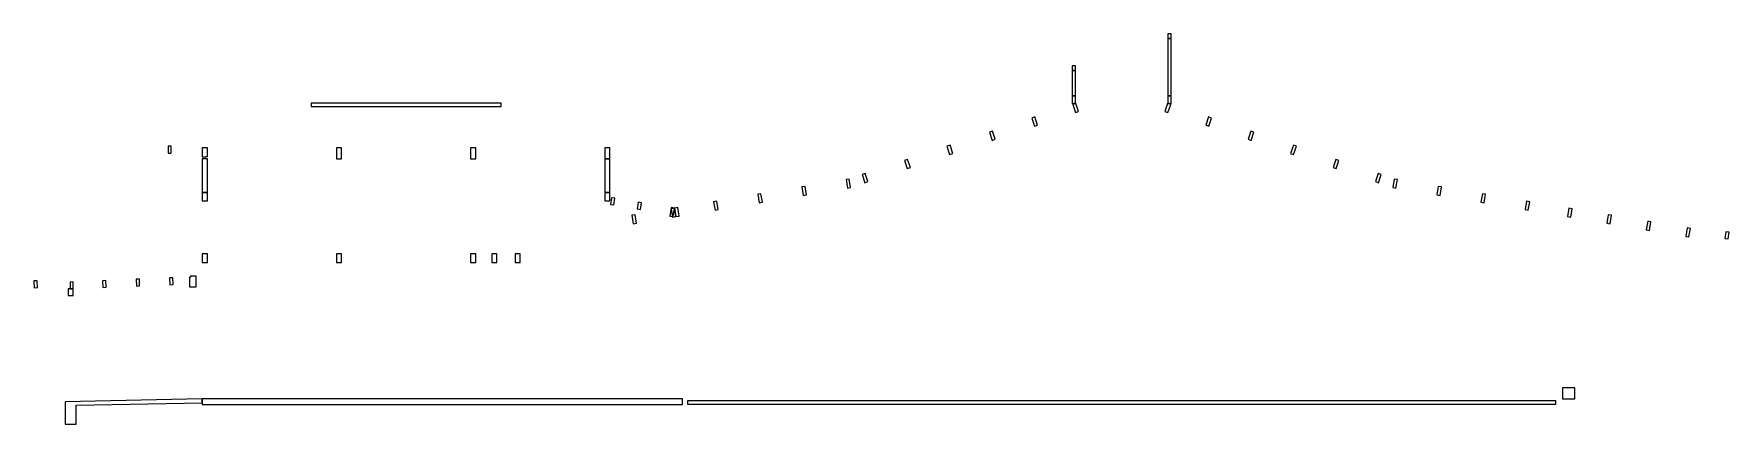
# Model space of a CAD drawing. Extents: x -395 to 1424, y -212 to 207.
import ezdxf

# ---------------------------------------------------------------- set-up
doc = ezdxf.new("R2010")
doc.units = 0
doc.header["$MEASUREMENT"] = 0
doc.layers.add('SECTIONCUTEDGES', color=7, linetype='CONTINUOUS')

msp = doc.modelspace()

# ---------------------------------------------------------------- linework, layer by layer
at = {"layer": 'SECTIONCUTEDGES'}
for p, q in [((821.5, 207.1), (821.5, 202.1)), ((825, 207.1), (821.5, 207.1)), ((821.5, 202.1), (821.5, 140.7)), ((825, 202.1), (821.5, 202.1)), ((821.5, 202.1), (825, 202.1)), ((825, 202.1), (825, 207.1)), ((825, 140.7), (825, 202.1)), ((719, 172.9), (719, 167.9)), ((722.5, 172.9), (719, 172.9)), ((722.5, 167.9), (719, 167.9)), ((719, 167.9), (719, 140.7)), ((719, 167.9), (722.5, 167.9)), ((722.5, 167.9), (722.5, 172.9)), ((722.5, 140.7), (722.5, 167.9)), ((-98, 132.7), (-98, 129)), ((106, 132.7), (-98, 132.7)), ((-98, 129), (106, 129)), ((106, 129), (106, 132.7)), ((719, 140.7), (719, 131.9)), ((722.5, 140.7), (719, 140.7)), ((719, 140.7), (722.5, 140.7)), ((719, 131.9), (722.5, 133.1)), ((722.8, 132.4), (719.5, 131.3)), ((719.5, 131.3), (722.4, 122.5)), ((722.5, 133.1), (722.5, 140.7)), ((725.7, 123.6), (722.8, 132.4)), ((821.3, 132.4), (818.4, 123.6)), ((824.6, 131.3), (821.3, 132.4)), ((821.5, 140.7), (825, 140.7)), ((825, 140.7), (821.5, 140.7)), ((821.5, 140.7), (821.5, 133.1)), ((821.5, 133.1), (825, 131.9)), ((821.7, 122.5), (824.6, 131.3)), ((825, 131.9), (825, 140.7)), ((678.9, 117.8), (675.6, 116.7)), ((675.6, 116.7), (678.5, 107.9)), ((681.8, 109), (678.9, 117.8)), ((722.4, 122.5), (725.7, 123.6)), ((818.4, 123.6), (821.7, 122.5)), ((865.2, 117.8), (862.3, 109)), ((868.5, 116.7), (865.2, 117.8)), ((865.6, 107.9), (868.5, 116.7)), ((633.4, 102.6), (630, 101.5)), ((630, 101.5), (633, 92.7)), ((633, 92.7), (636.3, 93.8)), ((636.3, 93.8), (633.4, 102.6)), ((678.5, 107.9), (681.8, 109)), ((862.3, 109), (865.6, 107.9)), ((910.7, 102.6), (907.8, 93.8)), ((907.8, 93.8), (911.1, 92.7)), ((914, 101.5), (910.7, 102.6)), ((911.1, 92.7), (914, 101.5)), ((-251.5, 86.6), (-251.5, 78.9)), ((-248, 86.6), (-251.5, 86.6)), ((-251.5, 78.9), (-248, 78.9)), ((-248, 78.9), (-248, 86.6)), ((-214.7, 84.7), (-214.7, 75)), ((-209.2, 84.7), (-214.7, 84.7)), ((-214.7, 75), (-210.8, 75)), ((-209.2, 72.9), (-214.7, 72.9)), ((-214.7, 72.9), (-214.7, 36.6)), ((-209.2, 75), (-210.8, 75)), ((-209.2, 75), (-209.2, 84.7)), ((-209.2, 36.6), (-209.2, 72.9)), ((-65.2, 84.7), (-70.7, 84.7)), ((-70.7, 84.7), (-70.7, 72.9)), ((-70.7, 72.9), (-68.8, 72.9)), ((-68.8, 72.9), (-68.2, 72.9)), ((-68.2, 72.9), (-65.2, 72.9)), ((-65.2, 72.9), (-65.2, 84.7)), ((78.8, 84.7), (73.3, 84.7)), ((73.3, 84.7), (73.3, 72.9)), ((73.3, 72.9), (75.2, 72.9)), ((75.2, 72.9), (75.8, 72.9)), ((75.8, 72.9), (78.8, 72.9)), ((78.8, 72.9), (78.8, 84.7)), ((217.3, 84.7), (217.3, 72.9)), ((222.8, 84.7), (217.3, 84.7)), ((217.3, 72.9), (222.8, 72.9)), ((222.8, 72.9), (217.3, 72.9)), ((217.3, 72.9), (217.3, 36.6)), ((222.8, 72.9), (222.8, 84.7)), ((222.8, 36.6), (222.8, 72.9)), ((587.8, 87.4), (584.5, 86.3)), ((584.5, 86.3), (587.4, 77.5)), ((587.4, 77.5), (590.8, 78.6)), ((590.8, 78.6), (587.8, 87.4)), ((956.3, 87.4), (953.3, 78.6)), ((953.3, 78.6), (956.6, 77.5)), ((959.6, 86.3), (956.3, 87.4)), ((956.6, 77.5), (959.6, 86.3)), ((496.8, 57.1), (493.4, 56)), ((493.4, 56), (496.4, 47.2)), ((499.7, 48.3), (496.8, 57.1)), ((542.3, 72.2), (539, 71.1)), ((539, 71.1), (541.9, 62.4)), ((541.9, 62.4), (545.2, 63.5)), ((545.2, 63.5), (542.3, 72.2)), ((1001.8, 72.2), (998.9, 63.5)), ((998.9, 63.5), (1002.2, 62.4)), ((1005.1, 71.1), (1001.8, 72.2)), ((1002.2, 62.4), (1005.1, 71.1)), ((1047.3, 57.1), (1044.4, 48.3)), ((1050.6, 56), (1047.3, 57.1)), ((1047.7, 47.2), (1050.6, 56)), ((-209.2, 36.8), (-214.7, 36.8)), ((-214.7, 36.8), (-214.7, 27.6)), ((-214.7, 36.6), (-209.2, 36.6)), ((-209.2, 27.6), (-209.2, 36.8)), ((217.3, 36.6), (217.3, 27.6)), ((222.8, 36.6), (217.3, 36.6)), ((217.3, 36.6), (222.8, 36.6)), ((222.8, 27.6), (222.8, 36.6)), ((432.3, 43.2), (428.8, 42.6)), ((428.8, 42.6), (430.3, 33.5)), ((433.8, 34), (432.3, 43.2)), ((479.6, 51.1), (476.2, 50.5)), ((476.2, 50.5), (477.7, 41.4)), ((477.7, 41.4), (481.1, 41.9)), ((481.1, 41.9), (479.6, 51.1)), ((496.4, 47.2), (499.7, 48.3)), ((1044.4, 48.3), (1047.7, 47.2)), ((1064.5, 51.1), (1062.9, 41.9)), ((1062.9, 41.9), (1066.4, 41.4)), ((1067.9, 50.5), (1064.5, 51.1)), ((1066.4, 41.4), (1067.9, 50.5)), ((1111.8, 43.2), (1110.3, 34)), ((1115.3, 42.6), (1111.8, 43.2)), ((1113.7, 33.5), (1115.3, 42.6)), ((-214.7, 27.6), (-209.2, 27.6)), ((217.3, 27.6), (222.8, 27.6)), ((224.5, 31.1), (223.3, 23.9)), ((223.3, 23.9), (226.8, 23.3)), ((228, 30.5), (224.5, 31.1)), ((226.8, 23.3), (228, 30.5)), ((253.2, 26.3), (252, 19.1)), ((252, 19.1), (255.5, 18.5)), ((256.7, 25.7), (253.2, 26.3)), ((255.5, 18.5), (256.7, 25.7)), ((288.6, 20.4), (287.1, 11.2)), ((292, 19.8), (288.6, 20.4)), ((292, 19.8), (288.6, 19.2)), ((288.6, 19.2), (290.1, 10.1)), ((290.5, 10.7), (292, 19.8)), ((295.5, 20.4), (292, 19.8)), ((292, 19.8), (293.6, 10.7)), ((293.6, 10.7), (292, 19.8)), ((297, 11.2), (295.5, 20.4)), ((337.6, 27.4), (334.1, 26.8)), ((334.1, 26.8), (335.6, 17.7)), ((335.6, 17.7), (339.1, 18.3)), ((339.1, 18.3), (337.6, 27.4)), ((384.9, 35.3), (381.5, 34.7)), ((381.5, 34.7), (383, 25.6)), ((383, 25.6), (386.4, 26.2)), ((386.4, 26.2), (384.9, 35.3)), ((430.3, 33.5), (433.8, 34)), ((1110.3, 34), (1113.7, 33.5)), ((1159.2, 35.3), (1157.6, 26.2)), ((1157.6, 26.2), (1161.1, 25.6)), ((1162.6, 34.7), (1159.2, 35.3)), ((1161.1, 25.6), (1162.6, 34.7)), ((1206.5, 27.4), (1205, 18.3)), ((1205, 18.3), (1208.4, 17.7)), ((1210, 26.8), (1206.5, 27.4)), ((1208.4, 17.7), (1210, 26.8)), ((1252, 19.8), (1250.5, 10.7)), ((1255.5, 19.2), (1252, 19.8)), ((1254, 10.1), (1255.5, 19.2)), ((249.7, 12.7), (246.3, 12.2)), ((246.3, 12.2), (247.8, 3.1)), ((247.8, 3.1), (251.3, 3.6)), ((251.3, 3.6), (249.7, 12.7)), ((287.1, 11.2), (290.5, 10.7)), ((290.1, 10.1), (293.6, 10.7)), ((293.6, 10.7), (297, 11.2)), ((1250.5, 10.7), (1254, 10.1)), ((1294.3, 12.7), (1292.8, 3.6)), ((1292.8, 3.6), (1296.3, 3.1)), ((1297.8, 12.2), (1294.3, 12.7)), ((1296.3, 3.1), (1297.8, 12.2)), ((1336.6, 5.7), (1335.1, -3.4)), ((1340.1, 5.1), (1336.6, 5.7)), ((1338.6, -4), (1340.1, 5.1)), ((1335.1, -3.4), (1338.6, -4)), ((1378.9, -1.3), (1377.4, -10.5)), ((1377.4, -10.5), (1380.8, -11)), ((1382.4, -1.9), (1378.9, -1.3)), ((1380.8, -11), (1382.4, -1.9)), ((1420.5, -5.5), (1419.3, -12.6)), ((1419.3, -12.6), (1422.8, -13.2)), ((1423.9, -6.1), (1420.5, -5.5)), ((1422.8, -13.2), (1423.9, -6.1)), ((-209.2, -29.2), (-214.7, -29.2)), ((-214.7, -29.2), (-214.7, -38.4)), ((-209.2, -38.4), (-209.2, -29.2)), ((-65.2, -29.2), (-70.7, -29.2)), ((-70.7, -29.2), (-70.7, -38.4)), ((-65.2, -38.4), (-65.2, -29.2)), ((73.3, -29.2), (73.3, -38.4)), ((78.8, -29.2), (73.3, -29.2)), ((78.8, -38.4), (78.8, -29.2)), ((95.9, -29.2), (95.9, -38.4)), ((101.4, -29.2), (95.9, -29.2)), ((101.4, -38.4), (101.4, -29.2)), ((121, -29.2), (121, -38.4)), ((126.5, -29.2), (121, -29.2)), ((126.5, -38.4), (126.5, -29.2)), ((-227.3, -54.2), (-228.6, -54.2)), ((-228.6, -54.2), (-228.6, -64.6)), ((-227.4, -53.3), (-227.3, -54.2)), ((-221.3, -53.3), (-227.4, -53.3)), ((-221.3, -64.6), (-221.3, -53.3)), ((-214.7, -38.4), (-209.2, -38.4)), ((-70.7, -38.4), (-65.2, -38.4)), ((73.3, -38.4), (78.8, -38.4)), ((95.9, -38.4), (101.4, -38.4)), ((121, -38.4), (126.5, -38.4)), ((-392, -58.3), (-395.5, -58.4)), ((-395.5, -58.4), (-395.2, -65.7)), ((-395.2, -65.7), (-391.7, -65.5)), ((-391.7, -65.5), (-392, -58.3)), ((-353.2, -66.7), (-358.7, -66.7)), ((-358.7, -66.7), (-358.7, -73.9)), ((-353.2, -59.5), (-356.7, -59.6)), ((-356.7, -59.6), (-356.7, -66.7)), ((-356.7, -66.7), (-353.2, -66.7)), ((-353.2, -66.7), (-353.2, -59.5)), ((-353.2, -73.9), (-353.2, -66.7)), ((-318.2, -58), (-321.7, -58.1)), ((-321.7, -58.1), (-321.4, -65.4)), ((-321.4, -65.4), (-317.9, -65.2)), ((-317.9, -65.2), (-318.2, -58)), ((-282.3, -56.5), (-285.8, -56.6)), ((-285.8, -56.6), (-285.5, -63.9)), ((-285.5, -63.9), (-282, -63.7)), ((-282, -63.7), (-282.3, -56.5)), ((-246.3, -55), (-249.8, -55.1)), ((-249.8, -55.1), (-249.5, -62.4)), ((-249.5, -62.4), (-246, -62.2)), ((-246, -62.2), (-246.3, -55)), ((-228.6, -64.6), (-221.3, -64.6)), ((-358.7, -73.9), (-353.2, -73.9)), ((1258.5, -173.2), (1245, -173.2)), ((1245, -173.2), (1245, -185.2)), ((1258.5, -185.2), (1258.5, -173.2)), ((-215, -185.2), (-362, -188.2)), ((-362, -188.2), (-362, -212.2)), ((-350, -192), (-214.7, -189.2)), ((-350, -212.2), (-350, -192)), ((-214.7, -185.2), (-215, -185.2)), ((-214.7, -185.2), (-214.7, -191.2)), ((300.5, -185.2), (-214.7, -185.2)), ((-214.7, -189.2), (-214.7, -185.2)), ((-214.7, -191.2), (300.5, -191.2)), ((300.5, -191.2), (300.5, -185.2)), ((306, -187.2), (306, -190.7)), ((1238, -187.2), (306, -187.2)), ((306, -190.7), (1238, -190.7)), ((1238, -190.7), (1238, -187.2)), ((1245, -185.2), (1258.5, -185.2)), ((-362, -212.2), (-350, -212.2))]:
    msp.add_line(p, q, dxfattribs=at)

doc.saveas('drawing.dxf')
